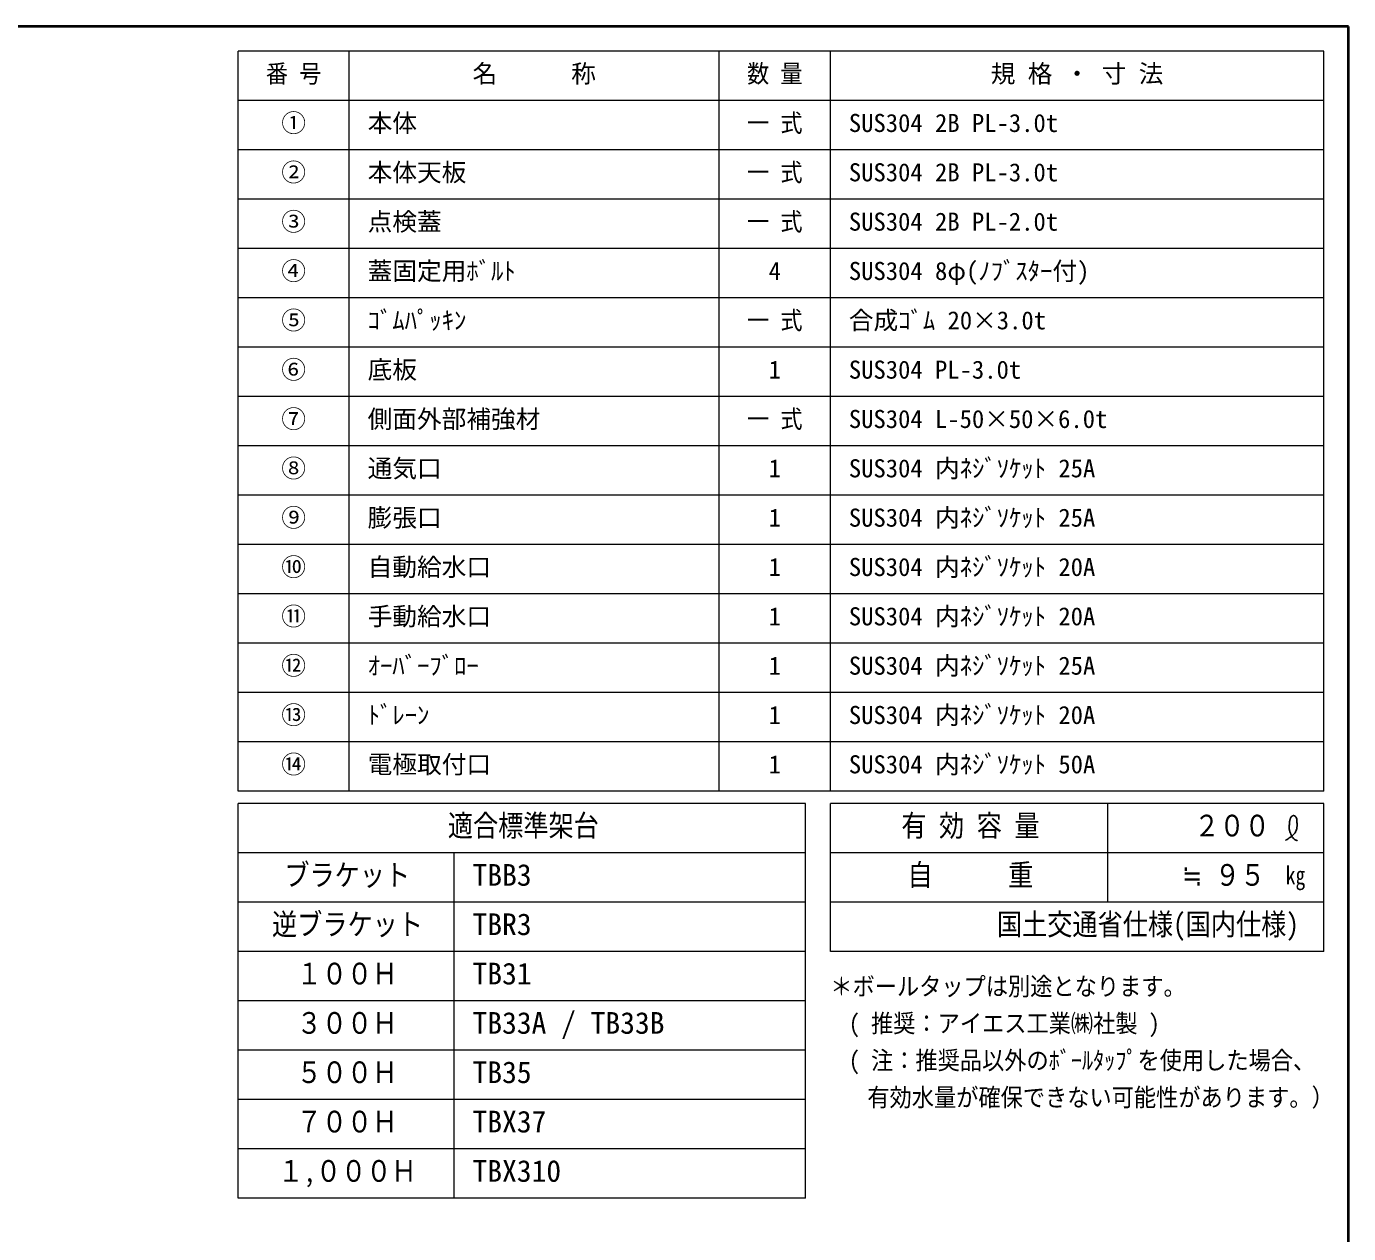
# Model space of a CAD drawing. Units: millimetres at full size, sheet at 1:10; details may follow other scales. Extents: x -2123 to 1927, y -1358 to 1452.
# Drawn here: x 588 to 1927, y 229 to 1452 of the extents above; entities that cross this region are included whole.
import ezdxf
from ezdxf.enums import TextEntityAlignment as Align

# ---------------------------------------------------------------- set-up
doc = ezdxf.new("R2010")
doc.units = ezdxf.units.MM
doc.header["$LTSCALE"] = 10
doc.layers.add('0-0', color=7, linetype='Continuous', lineweight=18)
doc.styles.add('ＭＳ ゴシック', font='')
doc.styles.get('ＭＳ ゴシック').set_extended_font_data('MS Gothic')

msp = doc.modelspace()

# ---------------------------------------------------------------- linework, layer by layer
at = {"layer": '0-0', "color": 1, "lineweight": 40}
for p, q in [((1927.2, 1451.91), (-2122.8, 1451.91)), ((1927.2, -1358.09), (1927.2, 1451.91))]:
    msp.add_line(p, q, dxfattribs=at)
at = {"layer": '0-0', "color": 3}
for p, q in [((1902.2, 1426.91), (802.2, 1426.91)), ((802.2, 676.91), (802.2, 1426.91)), ((914.7, 676.91), (914.7, 1426.91)), ((1289.7, 676.91), (1289.7, 1426.91)), ((1402.2, 676.91), (1402.2, 1426.91)), ((1902.2, 676.91), (1902.2, 1426.91)), ((1902.2, 1376.91), (802.2, 1376.91)), ((1902.2, 1326.91), (802.2, 1326.91)), ((1902.2, 1276.91), (802.2, 1276.91)), ((1902.2, 1226.91), (802.2, 1226.91)), ((1902.2, 1176.91), (802.2, 1176.91)), ((1902.2, 1126.91), (802.2, 1126.91)), ((1902.2, 1076.91), (802.2, 1076.91)), ((1902.2, 1026.91), (802.2, 1026.91)), ((1902.2, 976.91), (802.2, 976.91)), ((1902.2, 926.91), (802.2, 926.91)), ((1902.2, 876.91), (802.2, 876.91)), ((1902.2, 826.91), (802.2, 826.91)), ((1902.2, 776.91), (802.2, 776.91)), ((1902.2, 726.91), (802.2, 726.91)), ((1902.2, 676.91), (802.2, 676.91)), ((1377.2, 664.41), (802.2, 664.41)), ((802.2, 264.41), (802.2, 664.41)), ((1377.2, 264.41), (1377.2, 664.41)), ((1402.2, 514.41), (1402.2, 664.41)), ((1902.2, 664.41), (1402.2, 664.41)), ((1683.45, 564.41), (1683.45, 664.41)), ((1902.2, 514.41), (1902.2, 664.41)), ((1377.2, 614.41), (802.2, 614.41)), ((1020.95, 264.41), (1020.95, 614.41)), ((1902.2, 614.41), (1402.2, 614.41)), ((1377.2, 564.41), (802.2, 564.41)), ((1902.2, 564.41), (1402.2, 564.41)), ((1377.2, 514.41), (802.2, 514.41)), ((1902.2, 514.41), (1402.2, 514.41)), ((1377.2, 464.41), (802.2, 464.41)), ((1377.2, 414.41), (802.2, 414.41)), ((1377.2, 364.41), (802.2, 364.41)), ((1377.2, 314.41), (802.2, 314.41)), ((1377.2, 264.41), (802.2, 264.41))]:
    msp.add_line(p, q, dxfattribs=at)
at = {"layer": '0-0', "color": 5, "lineweight": 25}
for points in [[(1863.21, 627.03), (1863.86, 627.41), (1864.98, 628.06), (1866.09, 628.73), (1867.19, 629.43), (1868.26, 630.16), (1869.3, 630.94), (1869.89, 631.42), (1870.33, 631.79), (1871.05, 632.46), (1871.74, 633.16), (1872.37, 633.91), (1872.96, 634.69), (1873.47, 635.52), (1873.73, 636.02), (1873.92, 636.43), (1874.21, 637.15), (1874.44, 637.89), (1874.63, 638.64), (1874.78, 639.41), (1874.89, 640.18), (1874.94, 640.62), (1874.97, 641.09), (1875.01, 641.88), (1875.01, 642.68), (1875, 643.48), (1874.98, 644.28), (1874.95, 645.09), (1874.94, 645.56), (1874.92, 646.05), (1874.89, 646.91), (1874.82, 647.76), (1874.69, 648.6), (1874.46, 649.4), (1874.11, 650.17), (1873.84, 650.6), (1873.67, 650.83), (1873.33, 651.2), (1872.96, 651.53), (1872.55, 651.81)], [(1872.55, 651.81), (1872.13, 652.01), (1871.69, 652.12), (1871.43, 652.14), (1871.22, 652.12), (1870.85, 652.04), (1870.49, 651.9), (1870.15, 651.71), (1869.82, 651.47), (1869.51, 651.21), (1869.35, 651.04), (1869.12, 650.78), (1868.77, 650.31), (1868.48, 649.8), (1868.25, 649.28), (1868.05, 648.74), (1867.89, 648.18), (1867.81, 647.86), (1867.72, 647.45), (1867.6, 646.75), (1867.5, 646.04), (1867.42, 645.32), (1867.36, 644.61), (1867.3, 643.89), (1867.26, 643.48), (1867.22, 642.98), (1867.15, 642.12), (1867.09, 641.26), (1867.05, 640.41), (1867.05, 639.55), (1867.1, 638.7), (1867.15, 638.21), (1867.22, 637.79), (1867.36, 637.06), (1867.55, 636.34), (1867.77, 635.62), (1868.02, 634.92), (1868.3, 634.22), (1868.47, 633.83), (1868.6, 633.54)], [(1868.6, 633.54), (1868.82, 633.05), (1869.06, 632.57), (1869.31, 632.09), (1869.57, 631.61), (1869.84, 631.14), (1870, 630.87), (1870.2, 630.55), (1870.55, 630.01), (1870.93, 629.48), (1871.33, 628.99), (1871.76, 628.53), (1872.23, 628.12), (1872.52, 627.91), (1872.77, 627.75), (1873.22, 627.51), (1873.7, 627.3), (1874.18, 627.11), (1874.68, 626.95), (1875.19, 626.79), (1875.48, 626.7)]]:
    msp.add_lwpolyline(points, dxfattribs=at)

# ---------------------------------------------------------------- texts
at = {"layer": '0-0', "style": 'ＭＳ ゴシック'}
for s, height, width, p in [('番 号', 18.33, 0.9, (830.32, 1389.41)), ('数 量', 18.33, 0.9, (1317.82, 1389.41)), ('一 式', 18.33, 0.9, (1317.82, 1339.41)), ('一 式', 18.33, 0.9, (1317.82, 1289.41)), ('一 式', 18.33, 0.9, (1317.82, 1239.41)), ('一 式', 18.33, 0.9, (1317.82, 1139.41)), ('一 式', 18.33, 0.9, (1317.82, 1039.41)), ('適合標準架台', 21.99, 0.85, (1014.7, 624.41)), ('有 効 容 量', 21.99, 0.85, (1474.07, 624.41)), ('２００', 21.99, 0.85, (1770.95, 624.41)), ('ブラケット', 21.99, 0.85, (849.07, 574.41)), ('自\u3000\u3000\u3000重', 21.99, 0.85, (1480.32, 574.41)), ('≒ ９５', 21.99, 0.85, (1758.45, 574.41)), ('kg', 18.33, 0.8, (1863.45, 576.91)), ('逆ブラケット', 21.99, 0.85, (836.57, 524.41)), ('国土交通省仕様(国内仕様)', 21.99, 0.85, (1570.95, 524.41)), ('１００Ｈ', 21.99, 0.85, (861.57, 474.41)), ('＊ボールタップは別途となります。', 18.33, 0.9, (1402.2, 464.41)), ('３００Ｈ', 21.99, 0.85, (861.57, 424.41)), ('( 推奨：アイエス工業㈱社製 )', 18.33, 0.9, (1420.95, 426.91)), ('( 注：推奨品以外のﾎﾞｰﾙﾀｯﾌﾟを使用した場合、', 18.33, 0.9, (1420.95, 389.41)), ('５００Ｈ', 21.99, 0.85, (861.57, 374.41)), ('有効水量が確保できない可能性があります。）', 18.33, 0.9, (1439.7, 351.91)), ('７００Ｈ', 21.99, 0.85, (861.57, 324.41)), ('１,０００Ｈ', 21.99, 0.85, (842.82, 274.41))]:
    msp.add_text(s, height=height, dxfattribs=dict(at, width=width)).set_placement(p, align=Align.BOTTOM_LEFT)
for s, height, p in [('名\u3000\u3000\u3000称', 18.33, (1039.7, 1389.41)), ('規 格 ・ 寸 法', 18.33, (1564.7, 1389.41)), ('①', 18.33, (845.95, 1339.41)), ('本体', 18.33, (933.45, 1339.41)), ('SUS304 2B PL-3.0t', 18.33, (1420.95, 1339.41)), ('②', 18.33, (845.95, 1289.41)), ('本体天板', 18.33, (933.45, 1289.41)), ('SUS304 2B PL-3.0t', 18.33, (1420.95, 1289.41)), ('③', 18.33, (845.95, 1239.41)), ('点検蓋', 18.33, (933.45, 1239.41)), ('SUS304 2B PL-2.0t', 18.33, (1420.95, 1239.41)), ('④', 18.33, (845.95, 1189.41)), ('蓋固定用ﾎﾞﾙﾄ', 18.33, (933.45, 1189.41)), ('4', 18.33, (1339.7, 1189.41)), ('SUS304 8φ(ﾉﾌﾞｽﾀｰ付)', 18.33, (1420.95, 1189.41)), ('⑤', 18.33, (845.95, 1139.41)), ('ｺﾞﾑﾊﾟｯｷﾝ', 18.33, (933.45, 1139.41)), ('合成ｺﾞﾑ 20×3.0t', 18.33, (1420.95, 1139.41)), ('⑥', 18.33, (845.95, 1089.41)), ('底板', 18.33, (933.45, 1089.41)), ('1', 18.33, (1339.7, 1089.41)), ('SUS304 PL-3.0t', 18.33, (1420.95, 1089.41)), ('⑦', 18.33, (845.95, 1039.41)), ('側面外部補強材', 18.33, (933.45, 1039.41)), ('SUS304 L-50×50×6.0t', 18.33, (1420.95, 1039.41)), ('⑧', 18.33, (845.95, 989.41)), ('通気口', 18.33, (933.45, 989.41)), ('1', 18.33, (1339.7, 989.41)), ('SUS304 内ﾈｼﾞｿｹｯﾄ 25A', 18.33, (1420.95, 989.41)), ('⑨', 18.33, (845.95, 939.41)), ('膨張口', 18.33, (933.45, 939.41)), ('SUS304 内ﾈｼﾞｿｹｯﾄ 25A', 18.33, (1420.95, 939.41)), ('1', 18.33, (1339.7, 939.41)), ('⑩', 18.33, (845.95, 889.41)), ('自動給水口', 18.33, (933.45, 889.41)), ('1', 18.33, (1339.7, 889.41)), ('SUS304 内ﾈｼﾞｿｹｯﾄ 20A', 18.33, (1420.95, 889.41)), ('⑪', 18.33, (845.95, 839.41)), ('手動給水口', 18.33, (933.45, 839.41)), ('1', 18.33, (1339.7, 839.41)), ('SUS304 内ﾈｼﾞｿｹｯﾄ 20A', 18.33, (1420.95, 839.41)), ('⑫', 18.33, (845.95, 789.41)), ('ｵｰﾊﾞｰﾌﾞﾛｰ', 18.33, (933.45, 789.41)), ('1', 18.33, (1339.7, 789.41)), ('SUS304 内ﾈｼﾞｿｹｯﾄ 25A', 18.33, (1420.95, 789.41)), ('⑬', 18.33, (845.95, 739.41)), ('ﾄﾞﾚｰﾝ', 18.33, (933.45, 739.41)), ('SUS304 内ﾈｼﾞｿｹｯﾄ 20A', 18.33, (1420.95, 739.41)), ('1', 18.33, (1339.7, 739.41)), ('⑭', 18.33, (845.95, 689.41)), ('電極取付口', 18.33, (933.45, 689.41)), ('1', 18.33, (1339.7, 689.41)), ('SUS304 内ﾈｼﾞｿｹｯﾄ 50A', 18.33, (1420.95, 689.41)), ('TBB3', 21.99, (1039.7, 574.41)), ('TBR3', 21.99, (1039.7, 524.41)), ('TB31', 21.99, (1039.7, 474.41)), ('TB33A / TB33B', 21.99, (1039.7, 424.41)), ('TB35', 21.99, (1039.7, 374.41)), ('TBX37', 21.99, (1039.7, 324.41)), ('TBX310', 21.99, (1039.7, 274.41))]:
    msp.add_text(s, height=height, dxfattribs=at).set_placement(p, align=Align.BOTTOM_LEFT)

doc.saveas('drawing.dxf')
